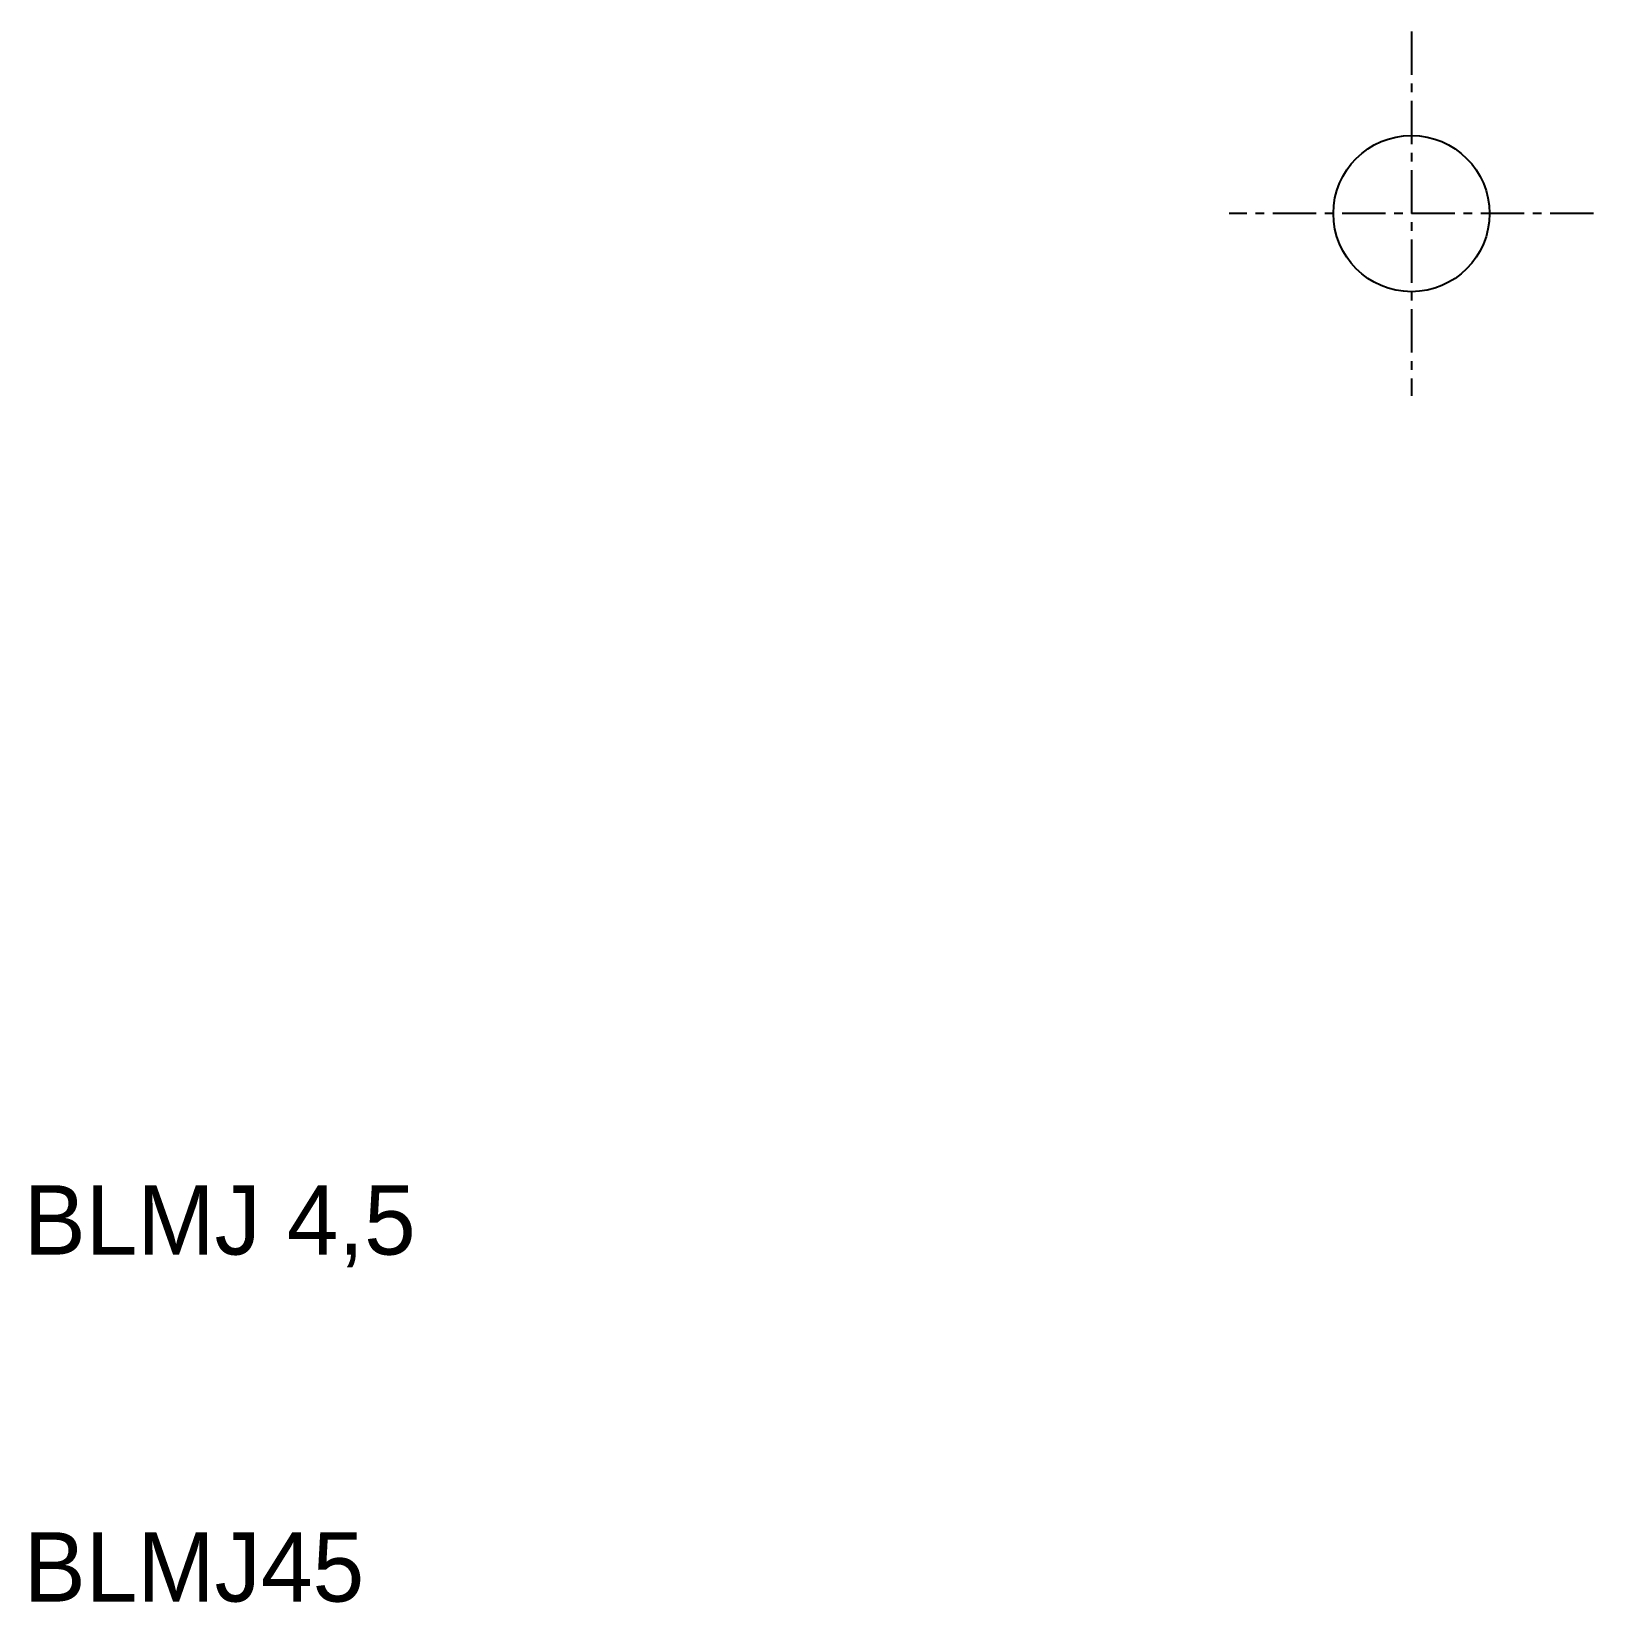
# Model space of a CAD drawing. Extents: x 10.2 to 55.2, y 10 to 55.2.
import ezdxf

# ---------------------------------------------------------------- set-up
doc = ezdxf.new("R2010")
doc.units = 0
doc.linetypes.add('CENTER', pattern=[2, 1.25, -0.25, 0.25, -0.25])
doc.layers.get('0').update_dxf_attribs({"linetype": 'CONTINUOUS'})
doc.layers.add('CENTER', color=1, linetype='CENTER')

msp = doc.modelspace()

# ---------------------------------------------------------------- linework, layer by layer
at = {"color": 7, "linetype": 'CONTINUOUS'}
msp.add_circle((50, 50), 2.25, dxfattribs=at)
at = {"layer": 'CENTER', "color": 1, "linetype": 'CENTER'}
for p, q in [((50, 55.25), (50, 44.75)), ((55.25, 50), (44.75, 50))]:
    msp.add_line(p, q, dxfattribs=at)

# ---------------------------------------------------------------- texts
at = {"color": 7, "linetype": 'CONTINUOUS'}
for s, p in [('BLMJ 4,5', (10, 20)), ('BLMJ45', (10, 10))]:
    msp.add_text(s, height=2, dxfattribs=at).set_placement(p)

doc.saveas('drawing.dxf')
